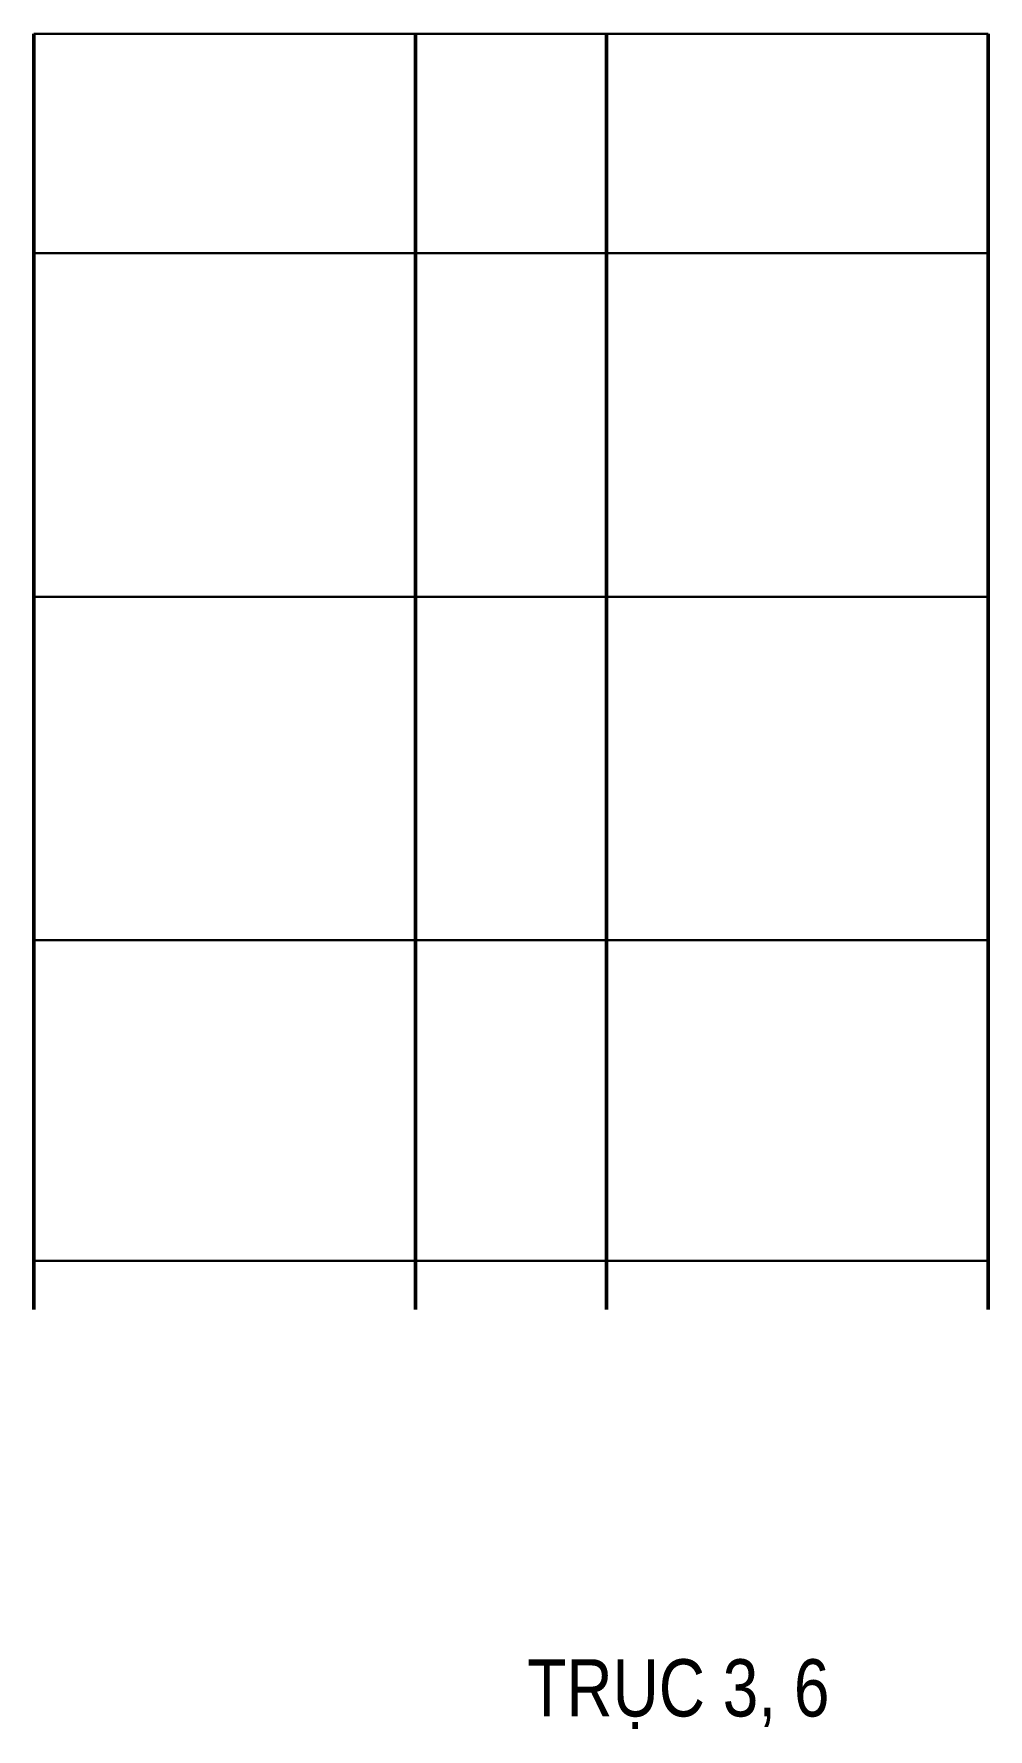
# Model space of a CAD drawing. Header units: millimetres. Extents: x 2418 to 12418, y 766 to 18538.
import ezdxf

# ---------------------------------------------------------------- set-up
doc = ezdxf.new("R2010")
doc.units = ezdxf.units.MM
doc.layers.add('00-COT-SAP', color=2, linetype='Continuous', lineweight=50)
doc.layers.add('00-DAM-SAP', color=6, linetype='Continuous', lineweight=30)
doc.layers.add('TEXT', color=7, linetype='Continuous')
doc.styles.add('Title-Text-1', font='arial.ttf', dxfattribs={"width": 0.8, "height": 6})

msp = doc.modelspace()

# ---------------------------------------------------------------- linework, layer by layer
at = {"layer": '00-COT-SAP'}
for p, q in [((2418, 16238), (2418, 18538)), ((6418, 16238), (6418, 18538)), ((8418, 16238), (8418, 18538)), ((12418, 16238), (12418, 18538)), ((2418, 12638), (2418, 16238)), ((6418, 12638), (6418, 16238)), ((8418, 12638), (8418, 16238)), ((12418, 12638), (12418, 16238)), ((2418, 9038), (2418, 12638)), ((6418, 9038), (6418, 12638)), ((8418, 9038), (8418, 12638)), ((12418, 9038), (12418, 12638)), ((2418, 5676), (2418, 9038)), ((6418, 5676), (6418, 9038)), ((8418, 5676), (8418, 9038)), ((12418, 5676), (12418, 9038)), ((2418, 5676), (2418, 5164)), ((6418, 5676), (6418, 5164)), ((8418, 5676), (8418, 5164)), ((12418, 5676), (12418, 5164))]:
    msp.add_line(p, q, dxfattribs=at)
at = {"layer": '00-DAM-SAP'}
for p, q in [((2418, 18538), (6418, 18538)), ((6418, 18538), (8418, 18538)), ((8418, 18538), (12418, 18538)), ((2418, 16238), (6418, 16238)), ((6418, 16238), (8418, 16238)), ((8418, 16238), (12418, 16238)), ((2418, 12638), (6418, 12638)), ((6418, 12638), (8418, 12638)), ((8418, 12638), (12418, 12638)), ((2418, 9038), (6418, 9038)), ((6418, 9038), (8418, 9038)), ((8418, 9038), (12418, 9038)), ((2418, 5676), (6418, 5676)), ((6418, 5676), (8418, 5676)), ((8418, 5676), (12418, 5676))]:
    msp.add_line(p, q, dxfattribs=at)

# ---------------------------------------------------------------- texts
at = {"layer": 'TEXT', "color": 7, "insert": (7589, 1498), "char_height": 600, "width": 3701.69, "attachment_point": 1, "style": 'Title-Text-1'}
msp.add_mtext('TRỤC 3, 6', dxfattribs=at)

doc.saveas('drawing.dxf')
